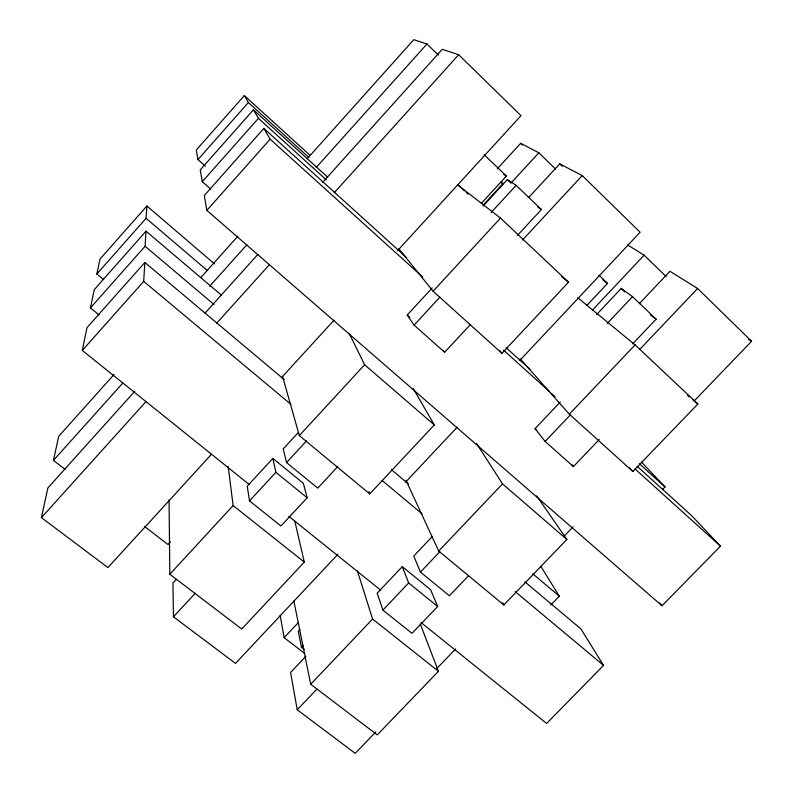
<?xml version="1.0" encoding="UTF-8"?>
<svg xmlns="http://www.w3.org/2000/svg" width="793" height="793" viewBox="0 0 793 793"><rect width="100%" height="100%" fill="white"/><g stroke="black" fill="none" stroke-linecap="round" stroke-linejoin="round"><path stroke-width="1.19" d="M249.299 484.592L82.294 350.427L143.692 281.386L144.851 262.473L284.191 379.579M99.066 314.95L90.442 307.912L145.069 246.266L146.031 231.169L221.416 295.174M103.546 279.532L96.865 274.011L146.071 218.323L146.893 205.992L214.536 263.891M82.294 350.427L86.992 327.648L144.851 262.473M90.442 307.912L94.228 289.723L146.031 231.169M96.865 274.011L99.987 259.133L146.893 205.992M211.394 454.379L107.927 567.59L41.414 517.631L47.887 487.933L134.701 391.375M65.195 469.406L53.448 460.386L58.722 436.309L114.043 374.504M310.232 155.497L244.333 95.566L196.307 149.986L197.943 159.611L205.387 166.163M197.943 159.611L248.387 102.515L244.333 95.566M327.707 177.236L253.413 109.811L200.242 169.9L202.284 181.696L210.66 189.031M202.284 181.696L258.429 118.335L253.413 109.811M406.066 257.14L263.851 128.407L204.307 195.494L206.844 210.373L662.006 605.793L720.47 546.159L691.427 515.43L637.294 466.433M206.844 210.373L270.155 139.181L263.851 128.407M200.758 277.639L237.92 236.136M307.278 158.65L413.807 39.65L426.961 44.002L438.4 55.114M53.448 460.386L122.865 383.009M209.63 286.273L246.821 244.819M316.229 167.442L426.961 44.002M204.981 313.215L257.903 254.365M322.394 182.638L442.286 49.295L458.681 54.727L520.971 115.659L397.471 250.776M41.414 517.631L145.942 401.674M216.449 323.445L269.541 264.555M334.249 192.768L458.681 54.727M281.485 377.686L334.051 320.164M497.241 168.869L520.674 143.305L538.834 152.781L555.536 169.028M170.495 541.837L168.017 544.543L144.643 526.552M481.361 203.325L506.42 176.046L484.166 154.774M483.224 205.09L502.901 183.679L501.126 181.993M483.026 206.101L507.342 179.644L516.144 185.344L541.411 209.511L517.353 235.511M511.207 182.836L538.834 152.781M491.135 212.524L516.144 185.344M272.851 458.413L247.218 486.248L249.537 500.898L280.95 525.997L307.178 497.766L303.322 483.274L272.851 458.413L275.885 472.341L307.178 497.766M298.218 432.621L283.21 448.907L286.541 462.587L317.755 488.111L337.59 466.77M470.249 324.714L444.645 352.261L414.085 325.13L407.205 315.029L432.165 287.938M294.808 521.199L304.324 562.088L241.706 629.018L169.821 574.251L233.122 505.557L228.156 466.393M413.222 388.511L434.296 424.929L369.746 493.92L299.328 435.595L364.631 364.75L349.307 333.684M433.097 291.219L500.502 218.095L568.531 282.179L501.939 353.351L433.097 291.219L398.879 248.794M176.294 579.366L172.943 583.004L173.449 616.805L235.491 663.414L337.917 554.267M528.713 197.497L559.759 163.854L582.221 175.59L640.12 232.23L519.921 360.319M249.537 500.898L275.885 472.341M286.541 462.587L306.475 440.987M414.085 325.13L439.818 297.256M173.449 616.805L195.316 593.204M522.508 240.041L582.221 175.59M405.639 482.104L457.274 427.07M586.731 305.553L607.557 283.408L598.933 275.191M304.641 653.432L284.132 637.671L298.564 622.336M592.341 310.202L644.134 255.177L666.219 276.658M299.982 629.434L298.287 631.228L301.499 647.257L304.373 649.477M596.633 314.553L621.226 288.444L632.546 296.641L656.098 319.173L632.626 343.904M301.499 647.257L303.174 645.492M607.279 323.405L632.546 296.641M305.9 656.257L290.595 672.444L297.226 709.785L355.224 753.35L375.813 731.939M639.317 303.679L669.936 271.295L697.632 288.493L751.586 341.277L694.103 401.03M402.279 566.638L377.19 593.124L382.88 610.085L412.023 633.339L437.677 606.486L430.599 589.714L402.279 566.638L408.663 582.934L437.677 606.486M432.314 536.484L413.768 556.071L420.459 572.1L449.403 595.771L468.594 575.688M599.23 439.58L573.438 466.581L545.128 441.453L535.047 428.646L560.235 402.061M420.29 624.081L438.46 671.294L377.25 734.903L310.707 684.25L372.601 619.046L357.365 570.811M536.673 495.853L566.866 539.458L503.823 604.96L438.727 551.056L502.514 483.869L476.504 443.426M382.88 610.085L408.663 582.934M569.334 414.164L635.104 344.896L697.86 404.014L632.883 471.508L569.334 414.164L520.218 358.823M420.459 572.1L439.748 551.789M545.128 441.453L570.226 415.036M297.226 709.785L316.813 689.167M639.703 349.445L697.632 288.493M436.725 668.618L455.598 648.991M564.557 535.721L573.131 526.8M550.808 605L559.323 596.207L540.856 566.39M662.472 489.628L665.04 486.961L641.378 461.952M524.976 581.923L580.902 628.918L603.562 665.396L546.635 723.454L421.142 622.634M627.729 244.997L644.134 255.177M503.555 174.222L506.42 176.046M748.483 339.245L751.586 341.277M500.998 182.41L502.901 183.679M537.664 207.003L541.411 209.511M602.749 279.87L607.557 283.408M650.201 314.831L656.098 319.173M457.502 184.769L500.502 218.095M372.601 619.046L438.46 671.294M233.122 505.557L304.324 562.088M561.771 276.747L568.531 282.179M288.88 516.392L380.59 590.061M577.72 297.692L635.104 344.896M687.462 395.31L689.355 396.896M693.132 400.059L697.86 404.014M143.692 281.386L290.962 404.371M382.176 480.538L422.084 513.854M515.202 591.608L603.562 665.396M391.316 469.595L408.375 483.938M145.069 246.266L214.11 304.581M532.837 573.835L559.323 596.207M146.071 218.323L207.32 270.532M364.631 364.75L434.296 424.929M502.514 483.869L566.866 539.458M407.205 315.029L409.912 317.438M535.047 428.646L536.891 430.292M270.155 139.181L422.719 277.054M503.585 350.149L549.539 391.673M551.373 393.338L555.05 396.659M635.005 468.921L720.47 546.159M258.429 118.335L326.349 179.912M639.346 463.667L665.04 486.961M506.083 347.661L529.942 369.26M248.387 102.515L308.794 157.401M458.235 184.967L464.49 190.855M466.284 192.54L468.068 194.216M507.342 179.644L510.87 183.014M621.226 288.444L624.775 291.844M520.674 143.305L522.448 145.03M559.759 163.854L562.386 166.421M629.563 467.87L632.883 471.508M499.531 350.526L501.939 353.351M571.902 464.668L573.438 466.581M659.786 602.918L662.006 605.793M443.257 350.308L444.645 352.261M502.673 602.779L503.823 604.96M406.046 480.489L438.727 551.056M368.864 491.61L369.746 493.92M282.546 376.437L299.328 435.595M293.836 600.906L310.707 684.25M280.157 615.249L284.132 637.671M169.068 500.016L169.821 574.251"/></g></svg>
